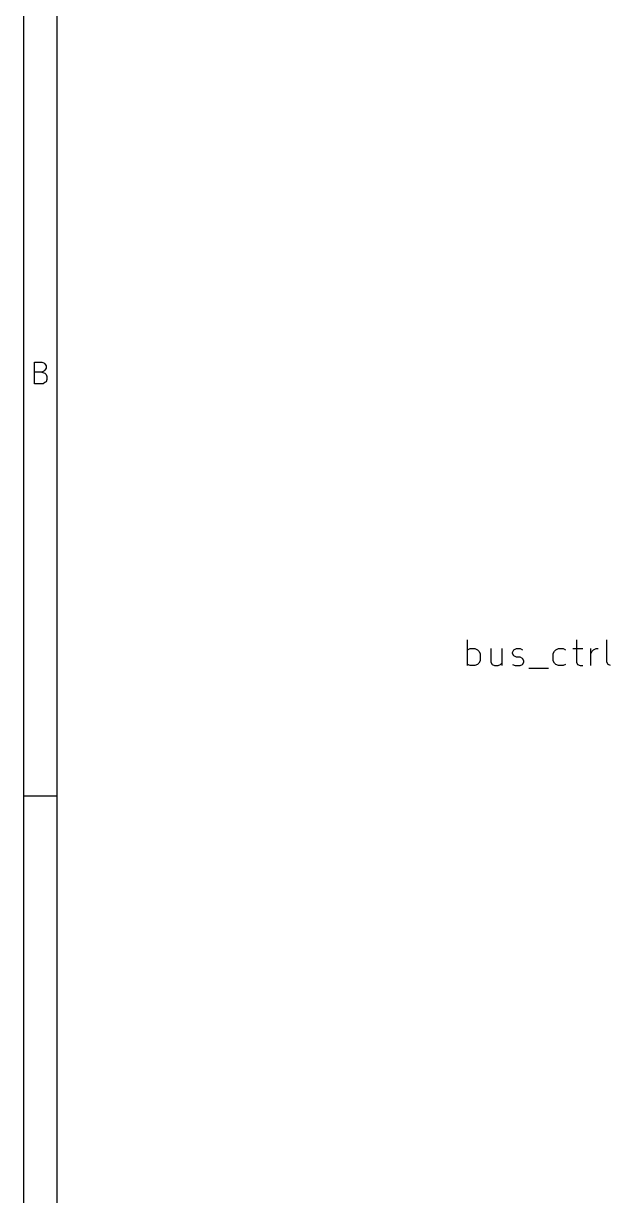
# Model space of a CAD drawing. Extents: x 10 to 287, y -200 to -10.
# Drawn here: x 10 to 44.9, y -133.7 to -64.2 of the extents above; entities that cross this region are included whole.
import ezdxf

# ---------------------------------------------------------------- set-up
doc = ezdxf.new("R2010")
doc.units = 0
doc.header["$MEASUREMENT"] = 0
doc.layers.add('BLACK', color=7, linetype='CONTINUOUS')

msp = doc.modelspace()

# ---------------------------------------------------------------- linework, layer by layer
at = {"layer": 'Black'}
for p, q in [((10.0076, -10.0076), (10.0076, -200)), ((11.9888, -11.9888), (11.9888, -198.018)), ((10.668, -85.5726), (10.668, -84.2772)), ((10.668, -84.2772), (11.0998, -84.2772)), ((11.0998, -84.2772), (11.2268, -84.328)), ((11.2268, -84.8106), (11.0998, -84.8868)), ((11.2268, -84.328), (11.2776, -84.3788)), ((11.2776, -84.7598), (11.2268, -84.8106)), ((11.2776, -84.3788), (11.3538, -84.5058)), ((11.3538, -84.6328), (11.2776, -84.7598)), ((11.3538, -84.5058), (11.3538, -84.6328)), ((11.0998, -84.8868), (10.668, -84.8868)), ((11.0998, -84.8868), (11.2776, -84.9376)), ((11.2776, -85.4964), (11.176, -85.5726)), ((11.2776, -84.9376), (11.3538, -85.0138)), ((11.3538, -85.4456), (11.2776, -85.4964)), ((11.3538, -85.0138), (11.4046, -85.1408)), ((11.4046, -85.3186), (11.3538, -85.4456)), ((11.4046, -85.1408), (11.4046, -85.3186)), ((11.176, -85.5726), (10.668, -85.5726)), ((36.3728, -102.286), (36.3728, -100.762)), ((42.8244, -100.762), (42.8244, -102.083)), ((44.6278, -102.083), (44.6278, -100.762)), ((36.3728, -101.346), (36.5252, -101.27)), ((36.5252, -101.27), (36.8046, -101.27)), ((36.8046, -101.27), (36.957, -101.346)), ((36.957, -101.346), (37.0332, -101.422)), ((37.0332, -101.422), (37.1094, -101.575)), ((37.7444, -101.27), (37.7444, -102.083)), ((38.4048, -101.27), (38.4048, -102.286)), ((39.0398, -101.498), (39.116, -101.346)), ((39.0398, -101.575), (39.0398, -101.498)), ((39.116, -101.346), (39.2684, -101.27)), ((39.2684, -101.27), (39.497, -101.27)), ((39.497, -101.27), (39.624, -101.346)), ((41.4528, -101.575), (41.529, -101.422)), ((41.529, -101.422), (41.6052, -101.346)), ((41.6052, -101.346), (41.7576, -101.27)), ((41.7576, -101.27), (42.037, -101.27)), ((42.037, -101.27), (42.1894, -101.346)), ((42.6212, -101.27), (43.2054, -101.27)), ((43.688, -102.286), (43.688, -101.27)), ((43.688, -101.575), (43.7642, -101.422)), ((43.7642, -101.422), (43.8404, -101.346)), ((43.8404, -101.346), (43.9928, -101.27)), ((43.9928, -101.27), (44.1198, -101.27)), ((37.0332, -102.133), (36.957, -102.21)), ((37.1094, -102.006), (37.0332, -102.133)), ((37.1094, -101.575), (37.1094, -102.006)), ((37.7444, -102.083), (37.8206, -102.21)), ((38.3286, -102.21), (38.4048, -102.133)), ((39.116, -101.702), (39.0398, -101.575)), ((39.2684, -101.778), (39.116, -101.702)), ((39.497, -101.778), (39.2684, -101.778)), ((39.624, -101.854), (39.497, -101.778)), ((39.7002, -102.006), (39.624, -101.854)), ((39.624, -102.21), (39.7002, -102.083)), ((39.7002, -102.083), (39.7002, -102.006)), ((41.4528, -102.006), (41.4528, -101.575)), ((41.529, -102.133), (41.4528, -102.006)), ((41.6052, -102.21), (41.529, -102.133)), ((42.8244, -102.083), (42.9006, -102.21)), ((44.704, -102.21), (44.6278, -102.083)), ((36.5252, -102.286), (36.3728, -102.21)), ((36.8046, -102.286), (36.5252, -102.286)), ((36.957, -102.21), (36.8046, -102.286)), ((37.8206, -102.21), (37.973, -102.286)), ((37.973, -102.286), (38.1762, -102.286)), ((38.1762, -102.286), (38.3286, -102.21)), ((39.0398, -102.21), (39.1922, -102.286)), ((39.1922, -102.286), (39.497, -102.286)), ((39.497, -102.286), (39.624, -102.21)), ((40.005, -102.438), (41.1734, -102.438)), ((41.7576, -102.286), (41.6052, -102.21)), ((42.037, -102.286), (41.7576, -102.286)), ((42.1894, -102.21), (42.037, -102.286)), ((42.9006, -102.21), (43.053, -102.286)), ((43.053, -102.286), (43.2054, -102.286)), ((44.8564, -102.286), (44.704, -102.21)), ((10.0076, -110.007), (11.9888, -110.007))]:
    msp.add_line(p, q, dxfattribs=at)

doc.saveas('drawing.dxf')
